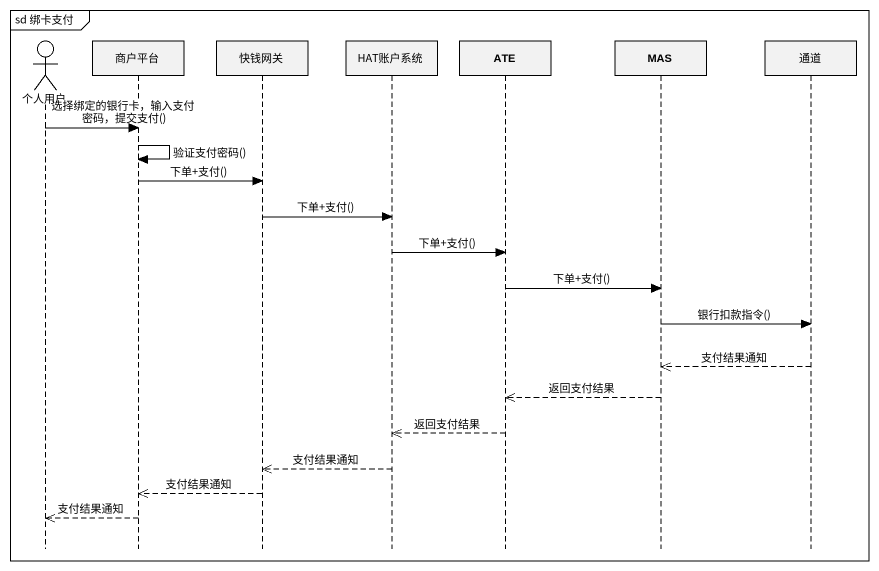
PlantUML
@startuml
mainframe sd 绑卡支付
hide footbox
actor 个人用户
participant 商户平台
participant 快钱网关
participant HAT账户系统
participant ATE
participant MAS
participant 通道

个人用户 -> 商户平台 : 选择绑定的银行卡，输入支付密码，提交支付()
商户平台 -> 商户平台 : 验证支付密码()
商户平台 -> 快钱网关 : 下单+支付()
快钱网关 -> HAT账户系统 : 下单+支付()
HAT账户系统 -> ATE : 下单+支付()
ATE -> MAS : 下单+支付()
MAS -> 通道 : 银行扣款指令()
通道 -->> MAS : 支付结果通知
MAS -->> ATE : 返回支付结果
ATE -->> HAT账户系统 : 返回支付结果
HAT账户系统 -->> 快钱网关 : 支付结果通知
快钱网关 -->> 商户平台 : 支付结果通知
商户平台 -->> 个人用户 : 支付结果通知
@enduml
